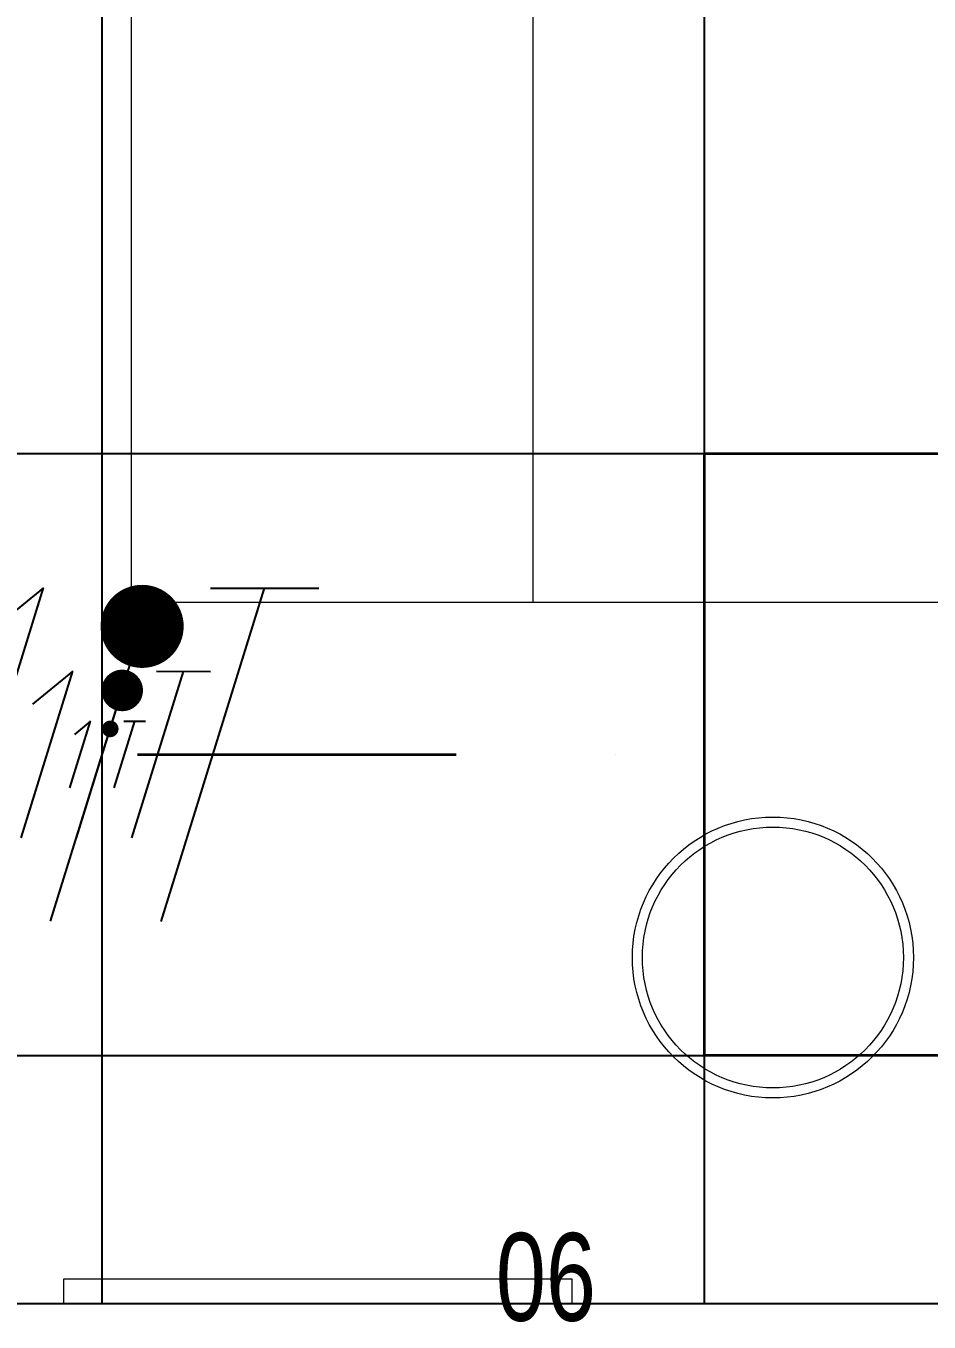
# Model space of a CAD drawing. Header units: inches. Extents: x -12418 to 57169, y -29325 to 19878.
# Drawn here: x 46683 to 47583, y -6866 to -5574 of the extents above; entities that cross this region are included whole.
import ezdxf
from ezdxf.enums import TextEntityAlignment as Align

# ---------------------------------------------------------------- set-up
doc = ezdxf.new("R2010")
doc.units = ezdxf.units.IN
doc.header["$LTSCALE"] = 25
doc.header["$MEASUREMENT"] = 0
doc.linetypes.add('00-Ground Floor$0$HIDDEN', pattern=[9.525, 6.35, -3.175])
doc.linetypes.add('DASHDOT', pattern=[25.4, 12.7, -6.35, 0, -6.35])
doc.layers.get('0').update_dxf_attribs({"color": 8})
for name, color, linetype, lineweight in [('00-Ground Floor$0$72_EGR_EQP_TAG', 142, 'Continuous', 5), ('00-Ground Floor$0$LOADING', 253, 'Continuous', 5), ('00-Ground Floor$0$Walls', 251, 'Continuous', 5), ('E-LITE-CIRC-NUMB', 6, 'Continuous', 25), ('E-LITE-CLNG', 150, 'Continuous', 35), ('E-LITE-CLNG-CNDT', 6, 'DASHDOT', 35), ('E-LITE-CTRL', 6, 'Continuous', 25), ('E-LITE-IDEN', 6, 'Continuous', 25), ('E-POWR-WIRE', 6, 'Continuous', 25), ('E-POWR-WIRE @ 100', 6, 'Continuous', 25), ('E-POWR-WIRE @ 20', 6, 'Continuous', 25), ('E-POWR-WIRE @ 50', 6, 'Continuous', 25)]:
    doc.layers.add(name, color=color, linetype=linetype, lineweight=lineweight)
doc.layers.add('00-Ground Floor$0$False Ceiling', color=251, linetype='Continuous')
doc.styles.add('00-Ground Floor$0$X3G_ENTITY_257CFD', font='swisscl.ttf', dxfattribs={"height": 200})
doc.styles.add('DC_Simplex', font='SIMPLEX.shx', dxfattribs={"width": 0.7})

# ---------------------------------------------------------------- blocks, each defined once
blk = doc.blocks.new('00-Ground Floor$0$WM00001-P')
at = {"layer": '00-Ground Floor$0$LOADING'}
for radius in [0.14, 0.13]:
    blk.add_circle((0, 0), radius, dxfattribs=at)
blk = doc.blocks.new('00-Ground Floor$0$GF21043-P')
at = {"color": 0}
for p, q in [((-0.8, 0.75), (-0.8, 0)), ((-0.8, 0), (0.8, 0))]:
    blk.add_line(p, q, dxfattribs=at)
at = {"color": 0, "linetype": '00-Ground Floor$0$HIDDEN'}
blk.add_line((-0.4, 0.6), (-0.4, 0), dxfattribs=at)
blk = doc.blocks.new('00-Ground Floor$0$A$Ce9e1c4c3')
at = {"layer": '00-Ground Floor$0$False Ceiling', "color": 254, "linetype": 'Continuous'}
for p, q in [((-53240.6, -6847.4), (-53240.6, -2847.4)), ((-52640.6, -6847.4), (-52640.6, -2847.4)), ((-54641.5, -6000), (-51257.6, -6000)), ((-54641.5, -6600), (-51257.6, -6600))]:
    blk.add_line(p, q, dxfattribs=at)
at = {"layer": '00-Ground Floor$0$False Ceiling', "color": 254}
blk.add_line((-51257.6, -6847.4, 0), (-54641.5, -6847.4, 0), dxfattribs=at)
blk = doc.blocks.new('00-Ground Floor')
at = {"layer": '00-Ground Floor$0$LOADING', "elevation": 0}
blk.add_lwpolyline([(47227.2, -6822.4), (47227.2, -6847.4), (46721.2, -6847.4), (46721.2, -6822.4), (47227.2, -6822.4)], dxfattribs=at)
at = {"layer": '00-Ground Floor$0$Walls'}
blk.add_line((48817.9, -6847.4, 0), (46362.9, -6847.4, 0), dxfattribs=at)
at = {"layer": '00-Ground Floor$0$False Ceiling', "color": 254}
blk.add_blockref('00-Ground Floor$0$A$Ce9e1c4c3', (100000, 0), dxfattribs=at)
at = {"layer": '00-Ground Floor$0$LOADING', "extrusion": (-2.24019e-05, -2.34045e-18, 1), "xscale": 1000, "yscale": 1000, "zscale": 1000, "rotation": 359.9999999999999}
blk.add_blockref('00-Ground Floor$0$GF21043-P', (47588.3, -6148.1, -1.1), dxfattribs=at)
at = {"layer": '00-Ground Floor$0$LOADING', "extrusion": (2.24019e-05, 2.33707e-18, -1), "xscale": -1000, "yscale": 1000, "zscale": 1000, "rotation": 359.9999999999996}
blk.add_blockref('00-Ground Floor$0$WM00001-P', (-47427.5, -6502.3, 1.1), dxfattribs=at)
at = {"layer": '00-Ground Floor$0$72_EGR_EQP_TAG', "insert": (47201.4, -6776.9, 0), "char_height": 87.47, "attachment_point": 2, "style": '00-Ground Floor$0$X3G_ENTITY_257CFD'}
blk.add_mtext('06', dxfattribs=at)
blk = doc.blocks.new('*U14')
blk.add_lwpolyline([(-300, 300), (-300, -300), (300, -300), (300, 300)], close=True)
blk.add_circle((0, 0), 45)
at = {"layer": 'E-LITE-CIRC-NUMB', "style": 'DC_Simplex', "width": 0.7, "flags": 8}
blk.add_attdef('CIRCUIT', text='', height=200, rotation=0, dxfattribs=at).set_placement((-473.9, 300), align=Align.RIGHT)
at = {"layer": 'E-LITE-CTRL', "style": 'DC_Simplex', "width": 0.7, "flags": 8}
blk.add_attdef('CONTROL', (1118.9, -935), '', height=200, rotation=360, dxfattribs=at)
at = {"layer": 'E-LITE-IDEN', "style": 'DC_Simplex', "width": 0.7, "flags": 8}
blk.add_attdef('TYPE', (-114.6, 448.6), '', height=200, rotation=360, dxfattribs=at)
blk = doc.blocks.new('*U76')
for p, q in [((-1.617, -1.658), (-0.587, 1.663)), ((-0.587, 1.663), (-1.389, 1.004)), ((-0.515, -1.66), (0.515, 1.66)), ((0.587, -1.663), (1.617, 1.658)), ((1.078, 1.659), (2.157, 1.657))]:
    blk.add_line(p, q)
at = {"const_width": 0.414}
blk.add_lwpolyline([(0.19, 1.278, 1), (0.604, 1.277, 1)], format="xyb", close=True, dxfattribs=at)
blk = doc.blocks.new('*U735')
at = {"layer": 'E-POWR-WIRE @ 100', "xscale": 100, "yscale": 100, "zscale": 100}
blk.add_blockref('*U76', (46759.440017, -6300), dxfattribs=at)
at = {"layer": 'E-POWR-WIRE @ 20', "xscale": 20, "yscale": 20, "zscale": 20}
blk.add_blockref('*U76', (46759.440017, -6300), dxfattribs=at)
at = {"layer": 'E-POWR-WIRE @ 50', "xscale": 50, "yscale": 50, "zscale": 50}
blk.add_blockref('*U76', (46759.440017, -6300), dxfattribs=at)

msp = doc.modelspace()

# ---------------------------------------------------------------- linework, layer by layer
at = {"layer": 'E-LITE-CLNG-CNDT'}
msp.add_lwpolyline([(46159.4, -6300), (47359.4, -6300)], dxfattribs=at)

# ---------------------------------------------------------------- block references
at = {"layer": 'E-LITE-CLNG'}
ref = msp.add_blockref('*U14', (47659.4, -6300), dxfattribs=dict(at, xscale=-1))
ref.add_attrib('TYPE', 'LD1', (47774, -5851.4), dxfattribs={"layer": 'E-LITE-IDEN', "height": 200, "rotation": 0, "style": 'DC_Simplex', "width": 0.7, "flags": 8})
at = {"layer": 'E-LITE-CLNG-CNDT'}
msp.add_blockref('00-Ground Floor', (0, 0), dxfattribs=at)
at = {"layer": 'E-POWR-WIRE'}
msp.add_blockref('*U735', (0, 0), dxfattribs=at)

doc.saveas('drawing.dxf')
